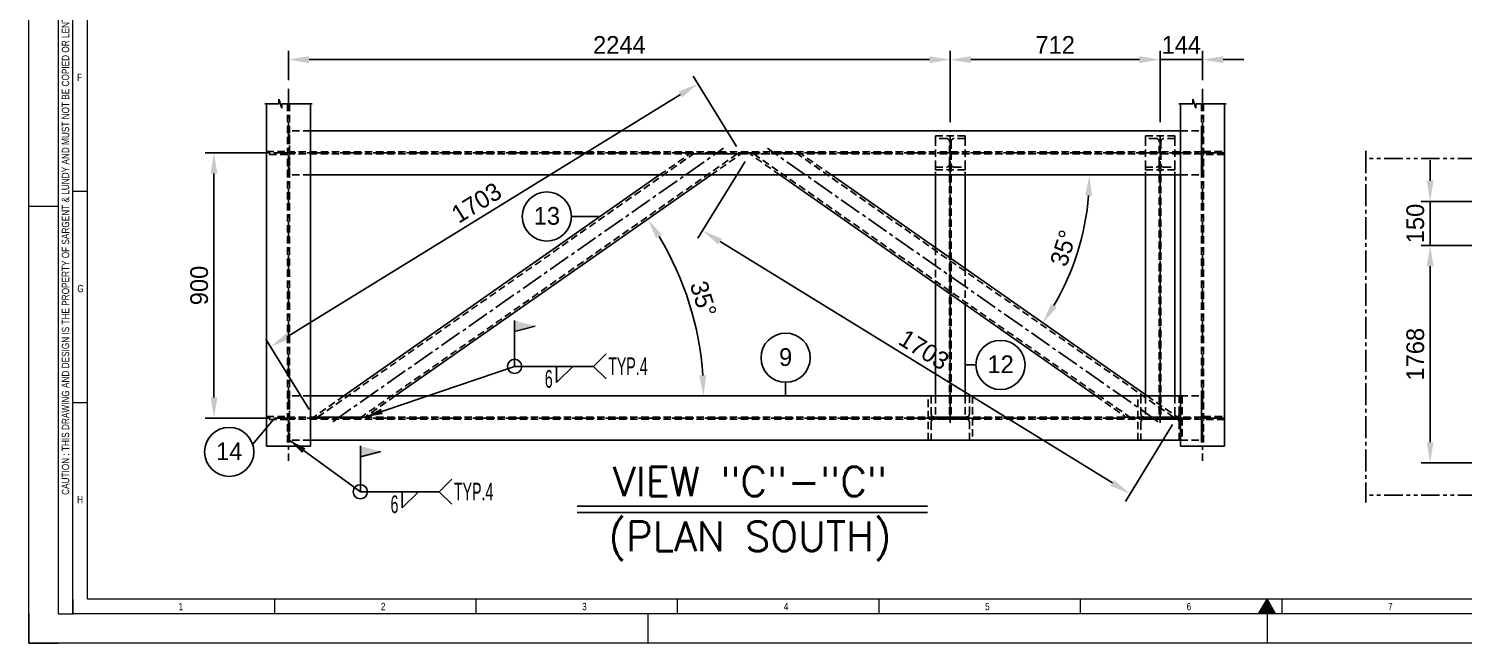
# Model space of a CAD drawing. Header units: millimetres. Extents: x 0 to 4222, y 0 to 2966.
# Drawn here: x 0 to 2433, y 0 to 1043 of the extents above; entities that cross this region are included whole.
import ezdxf
from ezdxf.enums import TextEntityAlignment as Align

# ---------------------------------------------------------------- set-up
doc = ezdxf.new("R2010")
doc.units = ezdxf.units.MM
doc.header["$LTSCALE"] = 50
for name, pattern in [('CENTER2', [1.125, 0.75, -0.125, 0.125, -0.125]), ('HIDDEN', [0.375, 0.25, -0.125]), ('PHANTOM2', [1.25, 0.625, -0.125, 0.125, -0.125, 0.125, -0.125])]:
    doc.linetypes.add(name, pattern=pattern)
for name, color, linetype in [('1. continuous', 3, 'Continuous'), ('2', 2, 'Continuous'), ('2. Hidden', 2, 'HIDDEN'), ('3. phantom', 6, 'PHANTOM2'), ('5. text', 2, 'Continuous'), ('7. center', 1, 'CENTER2'), ('dimension', 7, 'Continuous'), ('text', 2, 'Continuous')]:
    doc.layers.add(name, color=color, linetype=linetype)
for name, color, linetype, lineweight in [('4', 4, 'Continuous', 9), ('G-ANNO-BRDR', 3, 'Continuous', 0), ('G-ANNO-TTLB', 7, 'Continuous', 0)]:
    doc.layers.add(name, color=color, linetype=linetype, lineweight=lineweight)
doc.styles.add('ROMANS', font='romans.shx', dxfattribs={"width": 0.8, "bigfont": 'whgtxt.shx'})
doc.styles.add('Style-Arial', font='ARIAL.TTF')
doc.dimstyles.new('ISO-25', dxfattribs={"dimscale": 10, "dimtxt": 3, "dimasz": 3, "dimexe": 1.5, "dimexo": 1.5, "dimgap": 1, "dimtad": 1, "dimdec": 0, "dimrnd": 0.5, "dimtxsty": 'Standard', "dimcen": 2.5, "dimclrd": 4, "dimclre": 4, "dimclrt": 2, "dimadec": 0, "dimazin": 0, "dimtfac": 1, "dimtdec": 0, "dimtmove": 0, "dimatfit": 3, "dimfxl": 1, "dimarcsym": 0})
doc.dimstyles.get("Standard").update_dxf_attribs({"dimtxt": 0.18, "dimasz": 0.18, "dimexe": 0.18, "dimexo": 0.0625, "dimgap": 0.09, "dimtad": 0, "dimtih": 1, "dimtoh": 1, "dimdec": 4, "dimzin": 0, "dimdsep": 46, "dimtxsty": 'Standard', "dimcen": 0.09, "dimadec": 0, "dimazin": 0, "dimtfac": 1, "dimtdec": 4, "dimtofl": 0, "dimtmove": 0, "dimatfit": 3, "dimfxl": 1, "dimtolj": 1, "dimtzin": 0, "dimarcsym": 0})

# ---------------------------------------------------------------- blocks, each defined once
blk = doc.blocks.new('*D9')
at = {"color": 4, "linetype": 'ByBlock', "lineweight": -2, "transparency": 16777216}
for p, q in [((1562.8, 884.1), (1562.8, 1005.4)), ((1918.6, 884.1), (1918.6, 1005.4)), ((1597.8, 990.4), (1883.6, 990.4))]:
    blk.add_line(p, q, dxfattribs=at)
at = {"color": 4, "transparency": 16777216}
for points in [[(1597.8, 996.2), (1597.8, 984.5), (1562.8, 990.4)], [(1883.6, 996.2), (1883.6, 984.5), (1918.6, 990.4)]]:
    blk.add_solid(points, dxfattribs=at)
at = {"layer": 'Defpoints', "color": 0, "transparency": 16777216}
for p in [(1918.6, 990.4), (1562.8, 869.1), (1918.6, 869.1)]:
    blk.add_point(p, dxfattribs=at)
at = {"color": 2, "transparency": 16777216, "insert": (1740.7, 1015.4), "char_height": 30, "attachment_point": 5}
blk.add_mtext('712', dxfattribs=at)
blk = doc.blocks.new('*D10')
at = {"color": 4, "linetype": 'ByBlock', "lineweight": -2, "transparency": 16777216}
for p, q in [((1990.6, 955.7), (1990.6, 1005.4)), ((1883.6, 990.4), (1848.6, 990.4)), ((1918.6, 990.4), (1990.6, 990.4)), ((2025.6, 990.4), (2060.6, 990.4))]:
    blk.add_line(p, q, dxfattribs=at)
at = {"color": 4, "transparency": 16777216}
for points in [[(1883.6, 996.2), (1883.6, 984.5), (1918.6, 990.4)], [(2025.6, 996.2), (2025.6, 984.5), (1990.6, 990.4)]]:
    blk.add_solid(points, dxfattribs=at)
at = {"layer": 'Defpoints', "color": 0, "transparency": 16777216}
for p in [(1918.6, 990.4), (1990.6, 990.4), (1990.6, 940.7)]:
    blk.add_point(p, dxfattribs=at)
at = {"color": 2, "transparency": 16777216, "insert": (1954.6, 1015.4), "char_height": 30, "attachment_point": 5}
blk.add_mtext('144', dxfattribs=at)
blk = doc.blocks.new('*D11')
at = {"color": 4, "linetype": 'ByBlock', "lineweight": -2, "transparency": 16777216}
for p, q in [((440.6, 955.7), (440.6, 1005.4)), ((1527.8, 990.4), (475.6, 990.4))]:
    blk.add_line(p, q, dxfattribs=at)
at = {"color": 4, "transparency": 16777216}
for points in [[(475.6, 996.2), (475.6, 984.5), (440.6, 990.4)], [(1527.8, 996.2), (1527.8, 984.5), (1562.8, 990.4)]]:
    blk.add_solid(points, dxfattribs=at)
at = {"layer": 'Defpoints', "color": 0, "transparency": 16777216}
for p in [(440.6, 990.4), (1562.8, 990.4), (440.6, 940.7)]:
    blk.add_point(p, dxfattribs=at)
at = {"color": 2, "transparency": 16777216, "insert": (1001.7, 1015.4), "char_height": 30, "attachment_point": 5}
blk.add_mtext('2244', dxfattribs=at)
blk = doc.blocks.new('*D12')
at = {"color": 4, "linetype": 'ByBlock', "lineweight": -2, "transparency": 16777216}
for p, q in [((402.4, 832.2), (299.2, 832.2)), ((314.2, 417.2), (314.2, 797.2)), ((402.4, 382.2), (299.2, 382.2))]:
    blk.add_line(p, q, dxfattribs=at)
at = {"color": 4, "transparency": 16777216}
for points in [[(308.4, 797.2), (320, 797.2), (314.2, 832.2)], [(308.4, 417.2), (320, 417.2), (314.2, 382.2)]]:
    blk.add_solid(points, dxfattribs=at)
at = {"layer": 'Defpoints', "color": 0, "transparency": 16777216}
for p in [(314.2, 832.2), (417.4, 832.2), (417.4, 382.2)]:
    blk.add_point(p, dxfattribs=at)
at = {"color": 2, "transparency": 16777216, "insert": (289.2, 607.2), "char_height": 30, "attachment_point": 5, "rotation": 90}
blk.add_mtext('900', dxfattribs=at)
blk = doc.blocks.new('*D13')
at = {"color": 4, "linetype": 'ByBlock', "lineweight": -2, "transparency": 16777216}
for p, q in [((1200.4, 843.2), (1127, 962.4)), ((1105.1, 931.2), (439.9, 521.4)), ((475.6, 396.7), (402.2, 515.9))]:
    blk.add_line(p, q, dxfattribs=at)
at = {"color": 4, "transparency": 16777216}
for points in [[(1102, 936.2), (1108.2, 926.3), (1134.9, 949.6)], [(436.8, 526.4), (442.9, 516.5), (410.1, 503.1)]]:
    blk.add_solid(points, dxfattribs=at)
at = {"layer": 'Defpoints', "color": 0, "transparency": 16777216}
for p in [(1208.3, 830.5), (410.1, 503.1), (483.4, 384)]:
    blk.add_point(p, dxfattribs=at)
at = {"color": 2, "transparency": 16777216, "insert": (759.4, 747.6), "char_height": 30, "attachment_point": 5, "rotation": 31.633}
blk.add_mtext('1703', dxfattribs=at)
blk = doc.blocks.new('*D14')
at = {"color": 4, "lineweight": -2, "transparency": 16777216}
for p, q in [((1215.1, 817.7), (1134.8, 687.4)), ((1172.5, 681.8), (1837.7, 272.1)), ((1939.9, 371.2), (1859.7, 240.9))]:
    blk.add_line(p, q, dxfattribs=at)
at = {"color": 4, "transparency": 16777216}
for points in [[(1175.5, 686.8), (1169.4, 676.9), (1142.7, 700.2)], [(1840.8, 277), (1834.7, 267.1), (1867.5, 253.7)]]:
    blk.add_solid(points, dxfattribs=at)
at = {"layer": 'Defpoints', "color": 0, "transparency": 16777216}
for p in [(1222.9, 830.5), (1947.8, 384), (1867.5, 253.7)]:
    blk.add_point(p, dxfattribs=at)
at = {"color": 2, "transparency": 16777216, "insert": (1518.2, 498.2), "char_height": 30, "attachment_point": 5, "rotation": 328.367}
blk.add_mtext('1703', dxfattribs=at)
blk = doc.blocks.new('*D15')
at = {"color": 4, "lineweight": -2}
for p, q in [((2376.5, 784.9), (2376.5, 819.9)), ((2552.5, 749.9), (2361.5, 749.9)), ((2376.5, 749.9), (2376.5, 674.9)), ((2552.5, 674.9), (2361.5, 674.9)), ((2376.5, 639.9), (2376.5, 604.9))]:
    blk.add_line(p, q, dxfattribs=at)
at = {"color": 4}
for points in [[(2370.7, 784.9), (2382.3, 784.9), (2376.5, 749.9)], [(2370.7, 639.9), (2382.3, 639.9), (2376.5, 674.9)]]:
    blk.add_solid(points, dxfattribs=at)
at = {"layer": 'Defpoints', "color": 0}
for p in [(2567.5, 749.9), (2376.5, 674.9), (2567.5, 674.9)]:
    blk.add_point(p, dxfattribs=at)
at = {"color": 2, "insert": (2351.5, 712.4), "char_height": 30, "attachment_point": 5, "rotation": 90}
blk.add_mtext('150', dxfattribs=at)
blk = doc.blocks.new('*D16')
at = {"color": 4, "lineweight": -2}
for p, q in [((2376.5, 639.9), (2376.5, 341.3)), ((2552.5, 306.3), (2361.5, 306.3))]:
    blk.add_line(p, q, dxfattribs=at)
at = {"color": 4}
for points in [[(2370.7, 639.9), (2382.3, 639.9), (2376.5, 674.9)], [(2370.7, 341.3), (2382.3, 341.3), (2376.5, 306.3)]]:
    blk.add_solid(points, dxfattribs=at)
at = {"layer": 'Defpoints', "color": 0}
for p in [(2376.5, 674.9), (2376.5, 306.3), (2567.5, 306.3)]:
    blk.add_point(p, dxfattribs=at)
at = {"color": 2, "insert": (2351.5, 490.6), "char_height": 30, "attachment_point": 5, "rotation": 90}
blk.add_mtext('1768', dxfattribs=at)
blk = doc.blocks.new('*D19')
at = {"color": 4, "linetype": 'ByBlock', "lineweight": -2, "transparency": 16777216}
blk.add_arc((1361.2, 794.7), 437.6, 329.5835, 355.4165, dxfattribs=at)
at = {"color": 4, "transparency": 16777216}
for points in [[(1791.6, 760), (1803.2, 759.5), (1798.8, 794.7)], [(1743.5, 570), (1733.7, 576.3), (1719.7, 543.7)]]:
    blk.add_solid(points, dxfattribs=at)
at = {"layer": 'Defpoints', "color": 0, "transparency": 16777216}
for p in [(478.1, 794.7), (1361.2, 794.7), (1953.1, 794.7), (1763, 621.4), (1896.7, 419.7)]:
    blk.add_point(p, dxfattribs=at)
at = {"color": 2, "transparency": 16777216, "insert": (1754.7, 670.6), "char_height": 30, "attachment_point": 5, "rotation": 72.5}
blk.add_mtext('35°', dxfattribs=at)
blk = doc.blocks.new('*D20')
at = {"color": 4, "linetype": 'ByBlock', "lineweight": -2, "transparency": 16777216}
blk.add_arc((621.7, 419.7), 522.7, 3.8376, 31.1624, dxfattribs=at)
at = {"color": 4, "transparency": 16777216}
for points in [[(1064, 687), (1073.8, 693.4), (1049.8, 719.5)], [(1149, 454.9), (1137.3, 454.5), (1144.3, 419.7)]]:
    blk.add_solid(points, dxfattribs=at)
at = {"layer": 'Defpoints', "color": 0, "transparency": 16777216}
for p in [(1157.2, 794.7), (1133.5, 525.4), (478.1, 419.7), (621.7, 419.7), (1953.1, 419.7)]:
    blk.add_point(p, dxfattribs=at)
at = {"color": 2, "transparency": 16777216, "insert": (1144, 584.4), "char_height": 30, "attachment_point": 5, "rotation": 287.5}
blk.add_mtext('35°', dxfattribs=at)

msp = doc.modelspace()

# ---------------------------------------------------------------- linework, layer by layer
for p, q in [((920.4, 724.2), (969.3, 724.2)), ((1606.5, 472.4), (1587.8, 472.4)), ((1283.6, 442.9), (1283.6, 419.7)), ((379.8, 337.6), (415.3, 379.7))]:
    msp.add_line(p, q)
at = {"layer": '1. continuous'}
for p, q in [((403.1, 334.7), (403.1, 915.7)), ((478.1, 915.7), (478.1, 334.7)), ((1953.1, 334.7), (1953.1, 915.7)), ((2028.1, 915.7), (2028.1, 334.7)), ((534.5, 419.7), (1070, 794.7)), ((1157.2, 794.7), (621.7, 419.7)), ((1274, 794.7), (1809.5, 419.7)), ((1896.7, 419.7), (1361.2, 794.7)), ((1537.8, 794.7), (1537.8, 671)), ((1587.8, 794.7), (1587.8, 636)), ((1893.6, 794.7), (1893.6, 419.7)), ((1943.6, 794.7), (1943.6, 419.7)), ((1537.8, 610), (1537.8, 419.7)), ((1587.8, 575), (1587.8, 419.7)), ((478.1, 334.7), (403.1, 334.7)), ((2028.1, 334.7), (1953.1, 334.7))]:
    msp.add_line(p, q, dxfattribs=at)
for points in [[(478.1, 869.7), (1953.1, 869.7)], [(1953.1, 794.7), (478.1, 794.7)], [(478.1, 419.7), (1953.1, 419.7)], [(1953.1, 344.7), (478.1, 344.7)]]:
    msp.add_lwpolyline(points, dxfattribs=at)
at = {"layer": '2'}
for p, q in [((424.1, 915.7), (400.6, 915.7)), ((429.1, 908.2), (424.1, 923.2)), ((424.1, 923.2), (424.1, 915.7)), ((480.6, 915.7), (429.1, 915.7)), ((429.1, 915.7), (429.1, 908.2)), ((1974.1, 915.7), (1950.6, 915.7)), ((1979.1, 908.2), (1974.1, 923.2)), ((1974.1, 923.2), (1974.1, 915.7)), ((2030.6, 915.7), (1979.1, 915.7)), ((1979.1, 915.7), (1979.1, 908.2))]:
    msp.add_line(p, q, dxfattribs=at)
at = {"layer": '2. Hidden'}
for p, q in [((438.9, 915.7), (438.9, 334.7)), ((442.4, 915.7), (442.4, 334.7)), ((1988.9, 915.7), (1988.9, 334.7)), ((1992.4, 915.7), (1992.4, 334.7)), ((478.1, 869.7), (442.4, 869.7)), ((1537.8, 856.5), (1537.8, 794.7)), ((1587.8, 856.5), (1587.8, 794.7)), ((1893.6, 856.5), (1893.6, 794.7)), ((1943.6, 856.5), (1943.6, 794.7)), ((1953.1, 869.7), (1988.9, 869.7)), ((403.1, 829.7), (403.1, 834.7)), ((403.1, 834.7), (438.9, 834.7)), ((438.9, 829.7), (403.1, 829.7)), ((438.9, 834.7), (438.9, 829.7)), ((1988.9, 834), (442.4, 834)), ((1988.9, 830.5), (442.4, 830.5)), ((490, 384), (1127.6, 830.5)), ((1201.7, 830.5), (564.1, 384)), ((1070, 794.7), (1121.1, 830.5)), ((1121.1, 830.5), (1208.3, 830.5)), ((1157.2, 794.7), (1208.3, 830.5)), ((1274, 794.7), (1222.9, 830.5)), ((1310.1, 830.5), (1222.9, 830.5)), ((1229.5, 830.5), (1867.1, 384)), ((1941.2, 384), (1303.6, 830.5)), ((1361.2, 794.7), (1310.1, 830.5)), ((1992.4, 829.7), (1992.4, 834.7)), ((1992.4, 834.7), (2028.1, 834.7)), ((2028.1, 829.7), (1992.4, 829.7)), ((2028.1, 834.7), (2028.1, 829.7)), ((1561.3, 813), (1561.3, 384)), ((1564.3, 813), (1564.3, 384)), ((1917.1, 813), (1917.1, 384)), ((1920.1, 813), (1920.1, 384)), ((478.1, 794.7), (442.4, 794.7)), ((1953.1, 794.7), (1988.9, 794.7)), ((1537.8, 671), (1537.8, 610)), ((1587.8, 636), (1587.8, 575)), ((478.1, 419.7), (442.4, 419.7)), ((534.5, 419.7), (483.4, 384)), ((621.7, 419.7), (570.6, 384)), ((1537.8, 419.7), (1537.8, 384)), ((1587.8, 419.7), (1587.8, 384)), ((1809.5, 419.7), (1860.6, 384)), ((1893.6, 419.7), (1893.6, 384)), ((1896.7, 419.7), (1947.8, 384)), ((1943.6, 419.7), (1943.6, 384)), ((1953.1, 419.7), (1988.9, 419.7)), ((403.1, 379.7), (403.1, 384.7)), ((403.1, 384.7), (438.9, 384.7)), ((438.9, 379.7), (403.1, 379.7)), ((438.9, 384.7), (438.9, 379.7)), ((1988.9, 384), (442.4, 384)), ((1988.9, 380.5), (442.4, 380.5)), ((483.4, 384), (570.6, 384)), ((1947.8, 384), (1860.6, 384)), ((1992.4, 379.7), (1992.4, 384.7)), ((1992.4, 384.7), (2028.1, 384.7)), ((2028.1, 379.7), (1992.4, 379.7)), ((2028.1, 384.7), (2028.1, 379.7)), ((478.1, 344.7), (442.4, 344.7)), ((1953.1, 344.7), (1988.9, 344.7))]:
    msp.add_line(p, q, dxfattribs=at)
for points in [[(442.4, 794.7), (442.4, 869.7)], [(1988.9, 869.7), (1988.9, 794.7)], [(442.4, 344.7), (442.4, 419.7)], [(1988.9, 419.7), (1988.9, 344.7)]]:
    msp.add_lwpolyline(points, dxfattribs=at)
for points in [[(1537.8, 861.1), (1587.8, 861.1), (1587.8, 856.5), (1569.3, 856.5, 0.414214), (1564.3, 851.5), (1564.3, 813, 0.414214), (1569.3, 808), (1587.8, 808), (1587.8, 803.4), (1537.8, 803.4), (1537.8, 808), (1556.3, 808, 0.414214), (1561.3, 813), (1561.3, 851.5, 0.414214), (1556.3, 856.5), (1537.8, 856.5)], [(1893.6, 861.1), (1943.6, 861.1), (1943.6, 856.5), (1925.1, 856.5, 0.414214), (1920.1, 851.5), (1920.1, 813, 0.414214), (1925.1, 808), (1943.6, 808), (1943.6, 803.4), (1893.6, 803.4), (1893.6, 808), (1912.1, 808, 0.414214), (1917.1, 813), (1917.1, 851.5, 0.414214), (1912.1, 856.5), (1893.6, 856.5)], [(1525.3, 344.7), (1525.3, 419.7), (1530.3, 419.7), (1530.3, 389.5, 0.414214), (1535.8, 384), (1589.8, 384, 0.414214), (1595.3, 389.5), (1595.3, 419.7), (1600.3, 419.7), (1600.3, 344.7), (1595.3, 344.7), (1595.3, 375, 0.414214), (1589.8, 380.5), (1535.8, 380.5, 0.414214), (1530.3, 375), (1530.3, 344.7)], [(1881.1, 344.7), (1881.1, 419.7), (1886.1, 419.7), (1886.1, 389.5, 0.414214), (1891.6, 384), (1945.6, 384, 0.414214), (1951.1, 389.5), (1951.1, 419.7), (1956.1, 419.7), (1956.1, 344.7), (1951.1, 344.7), (1951.1, 375, 0.414214), (1945.6, 380.5), (1891.6, 380.5, 0.414214), (1886.1, 375), (1886.1, 344.7)]]:
    msp.add_lwpolyline(points, format="xyb", close=True, dxfattribs=at)
at = {"layer": '3. phantom'}
for p, q in [((2580, 822.4), (2267.5, 822.4)), ((2580, 251.3), (2267.5, 251.3))]:
    msp.add_line(p, q, dxfattribs=at)
at = {"layer": '5. text'}
for p, q in [((930.1, 233), (1524.1, 233)), ((930.1, 222), (1524.1, 222))]:
    msp.add_line(p, q, dxfattribs=at)
at = {"layer": '5. text', "color": 7}
for centre in [(878.7, 724.2), (1283.6, 484.6), (1648.1, 472.4), (340.1, 324.8)]:
    msp.add_circle(centre, 41.7, dxfattribs=at)
at = {"layer": '7. center'}
for p, q in [((440.6, 940.7), (440.6, 309.7)), ((1990.6, 940.7), (1990.6, 309.7)), ((1562.8, 374.2), (1562.8, 869.1)), ((1918.6, 374.2), (1918.6, 869.1)), ((2028.1, 832.2), (403.1, 832.2)), ((515.8, 376.1), (1178.2, 840)), ((1915.4, 376.1), (1253, 840)), ((2267.5, 835.4), (2267.5, 238.8)), ((2028.1, 382.2), (403.1, 382.2)), ((1610.3, 382.2), (1515.3, 382.2)), ((1966.1, 382.2), (1871.1, 382.2))]:
    msp.add_line(p, q, dxfattribs=at)
at = {"layer": 'dimension', "color": 2}
for p, q in [((824, 547.7), (824, 470)), ((824, 529), (858.7, 538.3)), ((957.8, 470), (979, 491.2)), ((824, 470), (957.8, 470)), ((895.2, 470), (895.2, 442.4)), ((922.8, 470), (895.2, 442.4)), ((957.8, 470), (979, 448.8)), ((562.4, 334.9), (562.4, 257.2)), ((562.4, 316.2), (597.1, 325.6)), ((696.2, 257.2), (717.4, 278.4)), ((562.4, 257.2), (696.2, 257.2)), ((633.6, 257.2), (633.6, 229.7)), ((661.2, 257.2), (633.6, 229.7)), ((696.2, 257.2), (717.4, 236))]:
    msp.add_line(p, q, dxfattribs=at)
for centre in [(824, 470), (562.4, 257.2)]:
    msp.add_circle(centre, 12, dxfattribs=at)
for points in [[(858.7, 538.3), (824, 529), (858.7, 538.3), (824, 547.7)], [(597.1, 325.6), (562.4, 316.2), (597.1, 325.6), (562.4, 334.9)]]:
    msp.add_solid(points, dxfattribs=at)
at = {"layer": 'G-ANNO-BRDR', "color": 3, "lineweight": 13, "ltscale": 0.172512}
for p, q in [((0, 0), (0, 2966.5)), ((4200, 0), (0, 0))]:
    msp.add_line(p, q, dxfattribs=at)
at = {"layer": 'G-ANNO-TTLB', "color": 7, "lineweight": 13, "ltscale": 0.172512}
for p, q in [((74.9, 49.9), (74.9, 2916.5)), ((99.9, 74.9), (99.9, 2891.6)), ((99.9, 766.6), (74.9, 766.6)), ((0, 741.6), (49.9, 741.6)), ((99.9, 408.3), (74.9, 408.3)), ((74.9, 74.9), (74.9, 49.9)), ((4150.1, 74.9), (99.9, 74.9)), ((416.6, 74.9), (416.6, 49.9)), ((758.3, 74.9), (758.3, 49.9)), ((1099.9, 74.9), (1099.9, 49.9)), ((1441.6, 74.9), (1441.6, 49.9)), ((1783.3, 74.9), (1783.3, 49.9)), ((2085.6, 49.9), (2100, 74.9)), ((2100, 74.9), (2100, 0)), ((2100, 74.9), (2100, 49.9)), ((2100, 74.9), (2114.4, 49.9)), ((2125, 74.9), (2125, 49.9)), ((0, 49.9), (0, 0)), ((99.9, 49.9), (74.9, 49.9)), ((4175, 49.9), (74.9, 49.9)), ((1050, 49.9), (1050, 0)), ((2114.4, 49.9), (2085.6, 49.9)), ((0, 0), (49.9, 0))]:
    msp.add_line(p, q, dxfattribs=at)
at = {"layer": 'G-ANNO-TTLB', "color": 7, "lineweight": 13}
for p, q in [((49.9, 1572.9), (49.9, 49.9)), ((74.9, 49.9), (74.9, 1572.9)), ((49.9, 49.9), (74.9, 49.9))]:
    msp.add_line(p, q, dxfattribs=at)
at = {"layer": 'G-ANNO-TTLB', "color": 7, "lineweight": 13, "ltscale": 0.172512}
msp.add_solid([(2085.6, 49.9), (2100, 74.9), (2114.4, 49.9)], dxfattribs=at)

# ---------------------------------------------------------------- texts
at = {"layer": '4', "color": 7, "style": 'Style-Arial', "width": 0.8}
for s, p in [('F', (82.1, 954.1)), ('G', (82.5, 595.7)), ('H', (82.1, 237.4)), ('1', (254.3, 56.2)), ('2', (597.1, 56.2)), ('3', (938.5, 56.2)), ('4', (1280.6, 56.2)), ('5', (1621.9, 56.2)), ('6', (1963.6, 56.2)), ('7', (2305.2, 56.2))]:
    msp.add_text(s, height=12.5, dxfattribs=at).set_placement(p)
at = {"layer": '5. text', "style": 'ROMANS'}
for s, p in [('VIEW "C"-"C"', (1223.2, 249.6)), ('(PLAN SOUTH)', (1223.2, 156.6))]:
    msp.add_text(s, height=50, dxfattribs=at).set_placement(p, align=Align.CENTER)
at = {"layer": 'dimension', "color": 4, "width": 0.6}
for p in [(881.9, 433.7), (620.3, 220.9)]:
    msp.add_text('6', height=30, dxfattribs=at).set_placement(p, align=Align.CENTER)
for p in [(982.7, 455.1), (721.1, 242.4)]:
    msp.add_text('TYP.4', height=30, dxfattribs=at).set_placement(p)
at = {"layer": 'G-ANNO-TTLB', "color": 7, "lineweight": 13, "style": 'Style-Arial', "width": 0.8}
msp.add_text('CAUTION : THIS DRAWING AND DESIGN IS THE PROPERTY OF SARGENT & LUNDY AND MUST NOT BE COPIED OR LENT WITHOUT THEIR PERMISSION IN WRITING.', height=12.4851, rotation=90, dxfattribs=at).set_placement((62.4, 803.4), align=Align.MIDDLE_CENTER)
at = {"layer": 'text', "color": 2}
for s, p in [('13', (878.7, 710.3)), ('9', (1283.6, 470.7)), ('12', (1648.2, 458.5)), ('14', (340.1, 310.9))]:
    msp.add_text(s, height=30, dxfattribs=at).set_placement(p, align=Align.CENTER)

# ---------------------------------------------------------------- dimensions: what is measured, and where the dimension line sits
for base, p1, p2, text, picture, middle in [((440.6, 990.4), (1562.8, 990.4), (440.6, 940.7), '2244', '*D11', (1001.7, 1015.4)), ((1918.6, 990.4), (1562.8, 869.1), (1918.6, 869.1), '712', '*D9', (1740.7, 1015.4))]:
    dim = msp.add_linear_dim(base=base, p1=p1, p2=p2, text=text, dimstyle='Standard', override={"dimscale": 10, "dimtxt": 3, "dimasz": 3.5, "dimexe": 1.5, "dimexo": 1.5, "dimgap": 1, "dimtad": 1, "dimtih": 0, "dimtoh": 0, "dimdec": 0, "dimrnd": 0.5, "dimzin": 8, "dimdsep": 44, "dimcen": 2.5, "dimclrd": 4, "dimclre": 4, "dimclrt": 2, "dimtdec": 0, "dimtofl": 1, "dimtolj": 0, "dimtzin": 8, "dimarcsym": 1})
    dim.commit()
    dim.dimension.update_dxf_attribs({"geometry": picture, "text_midpoint": middle})
dim = msp.add_linear_dim(base=(1990.6, 990.4), p1=(1918.6, 990.4), p2=(1990.6, 940.7), text='144', dimstyle='Standard', override={"dimscale": 10, "dimtxt": 3, "dimasz": 3.5, "dimexe": 1.5, "dimexo": 1.5, "dimgap": 1, "dimtad": 1, "dimtih": 0, "dimtoh": 0, "dimdec": 0, "dimrnd": 0.5, "dimzin": 8, "dimdsep": 44, "dimcen": 2.5, "dimclrd": 4, "dimclre": 4, "dimclrt": 2, "dimtdec": 0, "dimtofl": 1, "dimtolj": 0, "dimtzin": 8, "dimarcsym": 1})
dim.commit()
dim.dimension.update_dxf_attribs({"geometry": '*D10', "text_midpoint": (1954.6, 990.4), "dimtype": 160})
for p1, p2, distance, picture, middle in [((1208.3, 830.5), (483.4, 384), -139.9, '*D13', (759.4, 747.6)), ((1222.9, 830.5), (1947.8, 384), -153, '*D14', (1518.2, 498.2))]:
    dim = msp.add_aligned_dim(p1=p1, p2=p2, distance=distance, text='1703', dimstyle='Standard', override={"dimscale": 10, "dimtxt": 3, "dimasz": 3.5, "dimexe": 1.5, "dimexo": 1.5, "dimgap": 1, "dimtad": 1, "dimtih": 0, "dimtoh": 0, "dimdec": 0, "dimrnd": 0.5, "dimzin": 8, "dimdsep": 44, "dimcen": 2.5, "dimclrd": 4, "dimclre": 4, "dimclrt": 2, "dimtdec": 0, "dimtofl": 1, "dimtolj": 0, "dimtzin": 8, "dimarcsym": 1})
    dim.commit()
    dim.dimension.update_dxf_attribs({"geometry": picture, "text_midpoint": middle})
for base, p1, p2, text, picture, middle in [((314.2, 832.2), (417.4, 382.2), (417.4, 832.2), '900', '*D12', (289.2, 607.2)), ((2376.5, 306.3), (2376.5, 674.9), (2567.5, 306.3), '1768', '*D16', (2351.5, 490.6))]:
    dim = msp.add_linear_dim(base=base, p1=p1, p2=p2, angle=90, text=text, dimstyle='Standard', override={"dimscale": 10, "dimtxt": 3, "dimasz": 3.5, "dimexe": 1.5, "dimexo": 1.5, "dimgap": 1, "dimtad": 1, "dimtih": 0, "dimtoh": 0, "dimdec": 0, "dimrnd": 0.5, "dimzin": 8, "dimdsep": 44, "dimcen": 2.5, "dimclrd": 4, "dimclre": 4, "dimclrt": 2, "dimtdec": 0, "dimtofl": 1, "dimtolj": 0, "dimtzin": 8, "dimarcsym": 1})
    dim.commit()
    dim.dimension.update_dxf_attribs({"geometry": picture, "text_midpoint": middle})
dim = msp.add_linear_dim(base=(2376.5, 674.9), p1=(2567.5, 749.9), p2=(2567.5, 674.9), angle=90, text='150', dimstyle='Standard', override={"dimscale": 10, "dimtxt": 3, "dimasz": 3.5, "dimexe": 1.5, "dimexo": 1.5, "dimgap": 1, "dimtad": 1, "dimtih": 0, "dimtoh": 0, "dimdec": 0, "dimrnd": 0.5, "dimzin": 8, "dimdsep": 44, "dimcen": 2.5, "dimclrd": 4, "dimclre": 4, "dimclrt": 2, "dimtdec": 0, "dimtofl": 1, "dimtolj": 0, "dimtzin": 8, "dimarcsym": 1})
dim.commit()
dim.dimension.update_dxf_attribs({"geometry": '*D15', "text_midpoint": (2376.5, 712.4), "dimtype": 160})
dim = msp.add_angular_dim_2l(base=(1763, 621.4), line1=((1896.7, 419.7), (1361.2, 794.7)), line2=((1953.1, 794.7), (478.1, 794.7)), dimstyle='Standard', override={"dimscale": 10, "dimtxt": 3, "dimasz": 3.5, "dimexe": 1.5, "dimexo": 1.5, "dimgap": 1, "dimtad": 1, "dimtih": 0, "dimtoh": 0, "dimdec": 0, "dimrnd": 0.5, "dimzin": 8, "dimdsep": 44, "dimcen": 2.5, "dimclrd": 4, "dimclre": 4, "dimclrt": 2, "dimtdec": 0, "dimtofl": 1, "dimtolj": 0, "dimtzin": 8, "dimarcsym": 1})
dim.commit()
dim.dimension.update_dxf_attribs({"geometry": '*D19', "text_midpoint": (1754.7, 670.6)})
dim = msp.add_angular_dim_2l(base=(1133.5, 525.4), line1=((1157.2, 794.7), (621.7, 419.7)), line2=((478.1, 419.7), (1953.1, 419.7)), dimstyle='Standard', override={"dimscale": 10, "dimtxt": 3, "dimasz": 3.5, "dimexe": 1.5, "dimexo": 1.5, "dimgap": 1, "dimtad": 1, "dimtih": 0, "dimtoh": 0, "dimdec": 0, "dimrnd": 0.5, "dimzin": 8, "dimdsep": 44, "dimcen": 2.5, "dimclrd": 4, "dimclre": 4, "dimclrt": 2, "dimtdec": 0, "dimtofl": 1, "dimtolj": 0, "dimtzin": 8, "dimarcsym": 1})
dim.commit()
dim.dimension.update_dxf_attribs({"geometry": '*D20', "text_midpoint": (1120.1, 576.9), "dimtype": 162})

# ---------------------------------------------------------------- leaders
at = {"layer": '5. text'}
for points in [[(570.6, 384), (824, 470)], [(442.4, 344.7), (562.4, 257.2)]]:
    msp.add_leader(points, dimstyle='ISO-25', override={"dimgap": 1, "dimtad": 0, "dimclrd": 2}, dxfattribs=at)

doc.saveas('drawing.dxf')
